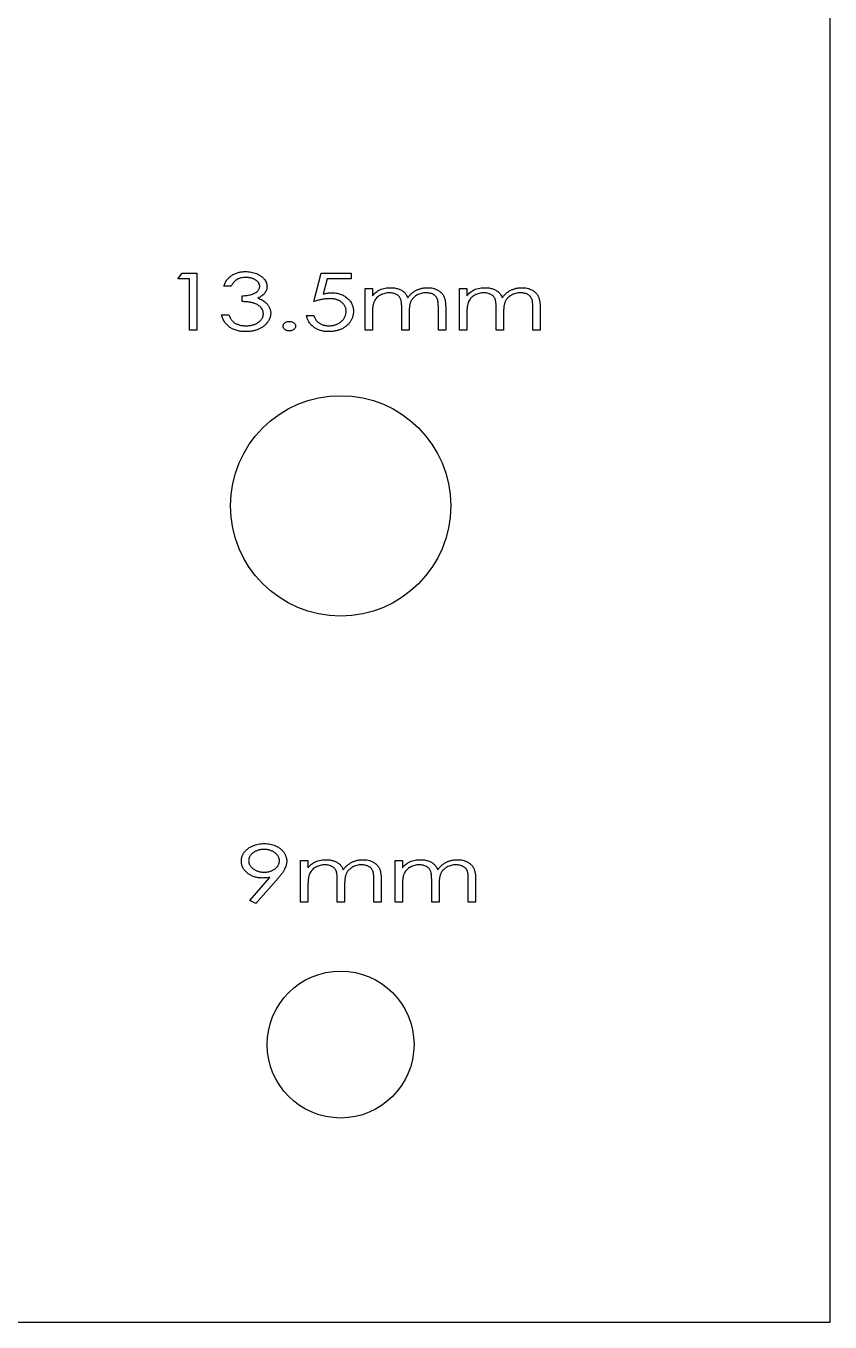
# Model space of a CAD drawing. Header units: millimetres. Extents: x 0 to 300, y -15 to 160.
# Drawn here: x 250.7 to 300, y 0 to 79.4 of the extents above; entities that cross this region are included whole.
import ezdxf

# ---------------------------------------------------------------- set-up
doc = ezdxf.new("R2010")
doc.units = ezdxf.units.MM

msp = doc.modelspace()

# ---------------------------------------------------------------- linework, layer by layer
at = {"color": 7, "linetype": 'Continuous', "lineweight": 25}
for p, q in [((300, 0), (300, 160)), ((260.017, 63.904), (260.291, 64.263)), ((260.735, 63.904), (260.017, 63.904)), ((260.291, 64.263), (261.184, 64.263)), ((260.735, 60.763), (260.735, 63.904)), ((261.184, 64.263), (261.184, 60.763)), ((268.363, 62.513), (268.812, 64.263)), ((268.812, 64.263), (270.652, 64.263)), ((269.177, 63.904), (268.939, 62.976)), ((270.652, 63.904), (269.177, 63.904)), ((270.652, 64.263), (270.652, 63.904)), ((263.293, 63.455), (262.844, 63.455)), ((263.966, 62.513), (263.966, 62.872)), ((271.504, 63.321), (271.953, 63.321)), ((271.504, 60.763), (271.504, 63.321)), ((271.953, 63.321), (271.953, 62.876)), ((277.293, 63.321), (277.741, 63.321)), ((277.293, 60.763), (277.293, 63.321)), ((277.741, 63.321), (277.741, 62.876)), ((273.748, 60.763), (273.748, 62.064)), ((275.991, 60.763), (275.991, 62.15)), ((276.44, 62.148), (276.44, 60.763)), ((279.536, 60.763), (279.536, 62.064)), ((281.78, 60.763), (281.78, 62.15)), ((282.229, 62.148), (282.229, 60.763)), ((262.709, 61.705), (263.158, 61.705)), ((267.915, 61.661), (268.363, 61.661)), ((271.953, 61.839), (271.953, 60.763)), ((274.197, 61.758), (274.197, 60.763)), ((277.741, 61.839), (277.741, 60.763)), ((279.985, 61.758), (279.985, 60.763)), ((261.184, 60.763), (260.735, 60.763)), ((271.953, 60.763), (271.504, 60.763)), ((274.197, 60.763), (273.748, 60.763)), ((276.44, 60.763), (275.991, 60.763)), ((277.741, 60.763), (277.293, 60.763)), ((279.985, 60.763), (279.536, 60.763)), ((282.229, 60.763), (281.78, 60.763)), ((267.551, 28.28), (267.999, 28.28)), ((267.551, 25.722), (267.551, 28.28)), ((267.999, 28.28), (267.999, 27.835)), ((273.339, 28.28), (273.788, 28.28)), ((273.339, 25.722), (273.339, 28.28)), ((273.788, 28.28), (273.788, 27.835)), ((264.443, 25.83), (265.67, 27.239)), ((266.185, 27.209), (264.814, 25.633)), ((269.794, 25.722), (269.794, 27.023)), ((272.038, 25.722), (272.038, 27.109)), ((272.487, 27.108), (272.487, 25.722)), ((275.583, 25.722), (275.583, 27.023)), ((277.826, 25.722), (277.826, 27.109)), ((278.275, 27.108), (278.275, 25.722)), ((267.999, 26.798), (267.999, 25.722)), ((270.243, 26.717), (270.243, 25.722)), ((273.788, 26.798), (273.788, 25.722)), ((276.032, 26.717), (276.032, 25.722)), ((264.814, 25.633), (264.443, 25.83)), ((267.999, 25.722), (267.551, 25.722)), ((270.243, 25.722), (269.794, 25.722)), ((272.487, 25.722), (272.038, 25.722)), ((273.788, 25.722), (273.339, 25.722)), ((276.032, 25.722), (275.583, 25.722)), ((278.275, 25.722), (277.826, 25.722)), ((0, 0), (300, 0))]:
    msp.add_line(p, q, dxfattribs=at)
for centre, radius in [((270, 50), 6.75), ((270, 17), 4.5)]:
    msp.add_circle(centre, radius, dxfattribs=at)
for points, knots in [([(262.844, 63.455), (262.855, 63.491), (262.877, 63.56), (262.92, 63.659), (262.97, 63.752), (263.028, 63.838), (263.092, 63.918), (263.165, 63.993), (263.244, 64.061), (263.33, 64.121), (263.422, 64.176), (263.518, 64.223), (263.619, 64.263), (263.723, 64.296), (263.832, 64.321), (263.944, 64.339), (264.061, 64.351), (264.14, 64.352), (264.18, 64.353)], [0, 0, 0, 0, 0.0638783, 0.1255743, 0.1861274, 0.24585, 0.3050331, 0.3641735, 0.4243386, 0.4852049, 0.5468002, 0.6084128, 0.6706055, 0.7337255, 0.7976191, 0.8631073, 0.9304823, 1, 1, 1, 1]), ([(264.18, 64.353), (264.239, 64.351), (264.354, 64.349), (264.524, 64.324), (264.688, 64.285), (264.82, 64.239), (264.919, 64.195), (264.991, 64.161), (265.056, 64.122), (265.119, 64.081), (265.176, 64.037), (265.23, 63.991), (265.279, 63.942), (265.337, 63.873), (265.397, 63.785), (265.452, 63.674), (265.485, 63.559), (265.489, 63.482), (265.491, 63.443)], [0, 0, 0, 0, 0.099846, 0.196957, 0.292571, 0.38721, 0.43384, 0.478806, 0.52226, 0.564312, 0.605572, 0.645734, 0.685233, 0.724009, 0.798378, 0.867975, 0.934291, 1, 1, 1, 1]), ([(264.185, 63.994), (264.137, 63.992), (264.042, 63.99), (263.906, 63.966), (263.779, 63.929), (263.682, 63.883), (263.61, 63.838), (263.558, 63.799), (263.508, 63.756), (263.461, 63.706), (263.415, 63.651), (263.372, 63.591), (263.331, 63.526), (263.306, 63.479), (263.293, 63.455)], [0, 0, 0, 0, 0.1320163, 0.2561165, 0.3740116, 0.4888429, 0.546352, 0.6042822, 0.6640251, 0.7263353, 0.7906878, 0.8569988, 0.9268041, 1, 1, 1, 1]), ([(265.043, 63.445), (265.042, 63.463), (265.041, 63.5), (265.028, 63.553), (265.009, 63.605), (264.983, 63.654), (264.947, 63.702), (264.906, 63.748), (264.856, 63.791), (264.799, 63.832), (264.737, 63.87), (264.67, 63.903), (264.599, 63.931), (264.524, 63.954), (264.445, 63.972), (264.362, 63.984), (264.275, 63.992), (264.216, 63.993), (264.185, 63.994)], [0, 0, 0, 0, 0.048892, 0.097609, 0.14571, 0.196085, 0.248009, 0.302921, 0.361885, 0.42457, 0.490017, 0.556318, 0.624272, 0.694316, 0.766101, 0.840769, 0.918641, 1, 1, 1, 1]), ([(263.966, 62.872), (264.018, 62.873), (264.12, 62.874), (264.268, 62.892), (264.41, 62.916), (264.543, 62.952), (264.663, 62.995), (264.768, 63.045), (264.855, 63.1), (264.925, 63.161), (264.977, 63.228), (265.015, 63.297), (265.038, 63.37), (265.041, 63.42), (265.043, 63.445)], [0, 0, 0, 0, 0.116551, 0.228449, 0.335601, 0.439474, 0.53658, 0.622716, 0.698985, 0.767359, 0.830135, 0.888137, 0.944079, 1, 1, 1, 1]), ([(265.491, 63.443), (265.49, 63.406), (265.486, 63.333), (265.459, 63.227), (265.414, 63.127), (265.353, 63.032), (265.272, 62.945), (265.174, 62.864), (265.059, 62.788), (264.974, 62.746), (264.929, 62.723)], [0, 0, 0, 0, 0.114803, 0.225979, 0.337814, 0.452902, 0.57439, 0.704939, 0.846136, 1, 1, 1, 1]), ([(268.939, 62.976), (268.984, 62.987), (269.072, 63.01), (269.201, 63.033), (269.324, 63.048), (269.404, 63.05), (269.442, 63.052)], [0, 0, 0, 0, 0.274191, 0.532566, 0.773149, 1, 1, 1, 1]), ([(269.442, 63.052), (269.49, 63.051), (269.584, 63.049), (269.721, 63.033), (269.851, 63.008), (269.975, 62.973), (270.093, 62.928), (270.204, 62.872), (270.31, 62.807), (270.407, 62.732), (270.496, 62.649), (270.574, 62.56), (270.639, 62.465), (270.694, 62.365), (270.735, 62.258), (270.764, 62.146), (270.784, 62.028), (270.785, 61.948), (270.786, 61.907)], [0, 0, 0, 0, 0.072428, 0.142059, 0.208935, 0.274198, 0.337657, 0.400338, 0.462661, 0.525401, 0.587156, 0.646505, 0.704674, 0.761991, 0.819515, 0.877869, 0.93784, 1, 1, 1, 1]), ([(271.953, 62.876), (271.99, 62.915), (272.06, 62.99), (272.173, 63.089), (272.287, 63.172), (272.367, 63.215), (272.406, 63.236)], [0, 0, 0, 0, 0.275334, 0.531598, 0.772747, 1, 1, 1, 1]), ([(272.988, 63.052), (272.94, 63.05), (272.846, 63.047), (272.707, 63.02), (272.573, 62.977), (272.445, 62.918), (272.328, 62.845), (272.226, 62.757), (272.14, 62.659), (272.081, 62.566), (272.044, 62.484), (272.019, 62.414), (271.998, 62.337), (271.982, 62.252), (271.969, 62.16), (271.96, 62.06), (271.954, 61.952), (271.953, 61.878), (271.953, 61.839)], [0, 0, 0, 0, 0.078369, 0.155618, 0.232522, 0.310283, 0.386838, 0.459822, 0.530844, 0.602169, 0.639422, 0.679526, 0.723466, 0.771006, 0.82202, 0.877357, 0.936401, 1, 1, 1, 1]), ([(272.406, 63.236), (272.46, 63.256), (272.567, 63.296), (272.734, 63.336), (272.906, 63.361), (273.021, 63.364), (273.08, 63.366)], [0, 0, 0, 0, 0.248666, 0.497511, 0.746763, 1, 1, 1, 1]), ([(273.748, 62.064), (273.747, 62.1), (273.747, 62.171), (273.745, 62.272), (273.738, 62.364), (273.731, 62.447), (273.72, 62.521), (273.709, 62.585), (273.693, 62.64), (273.671, 62.702), (273.633, 62.768), (273.576, 62.84), (273.504, 62.902), (273.419, 62.955), (273.324, 62.998), (273.22, 63.03), (273.107, 63.048), (273.028, 63.05), (272.988, 63.052)], [0, 0, 0, 0, 0.0757399, 0.1457118, 0.2090526, 0.2662204, 0.3173846, 0.3620406, 0.4015988, 0.4350226, 0.4967749, 0.5588523, 0.6234715, 0.69199, 0.7640894, 0.8382475, 0.916917, 1, 1, 1, 1]), ([(273.08, 63.366), (273.119, 63.365), (273.197, 63.362), (273.312, 63.349), (273.424, 63.326), (273.532, 63.294), (273.634, 63.254), (273.727, 63.209), (273.81, 63.157), (273.885, 63.098), (273.952, 63.029), (274.013, 62.947), (274.071, 62.853), (274.102, 62.784), (274.119, 62.748)], [0, 0, 0, 0, 0.091495, 0.181331, 0.269692, 0.35767, 0.442954, 0.523017, 0.598806, 0.67121, 0.744319, 0.822785, 0.90752, 1, 1, 1, 1]), ([(274.119, 62.748), (274.137, 62.773), (274.172, 62.822), (274.23, 62.891), (274.291, 62.955), (274.355, 63.015), (274.422, 63.071), (274.494, 63.121), (274.568, 63.167), (274.645, 63.209), (274.725, 63.246), (274.806, 63.277), (274.889, 63.305), (274.973, 63.328), (275.06, 63.344), (275.147, 63.357), (275.236, 63.364), (275.296, 63.365), (275.326, 63.366)], [0, 0, 0, 0, 0.064963, 0.128426, 0.191314, 0.253159, 0.314906, 0.376509, 0.438526, 0.50052, 0.562959, 0.624754, 0.686477, 0.748159, 0.810399, 0.87263, 0.935901, 1, 1, 1, 1]), ([(275.234, 63.052), (275.184, 63.05), (275.087, 63.047), (274.944, 63.019), (274.807, 62.976), (274.7, 62.925), (274.619, 62.876), (274.562, 62.837), (274.511, 62.793), (274.462, 62.749), (274.418, 62.7), (274.378, 62.649), (274.343, 62.595), (274.311, 62.537), (274.283, 62.473), (274.26, 62.399), (274.24, 62.316), (274.224, 62.223), (274.212, 62.121), (274.203, 62.009), (274.198, 61.887), (274.197, 61.802), (274.197, 61.758)], [0, 0, 0, 0, 0.077845, 0.153555, 0.228222, 0.303349, 0.340367, 0.376638, 0.411962, 0.446627, 0.480796, 0.51491, 0.548727, 0.582858, 0.618987, 0.659177, 0.703934, 0.753287, 0.807472, 0.866601, 0.930743, 1, 1, 1, 1]), ([(275.991, 62.15), (275.991, 62.183), (275.991, 62.246), (275.987, 62.336), (275.982, 62.418), (275.974, 62.492), (275.964, 62.559), (275.95, 62.617), (275.936, 62.668), (275.913, 62.724), (275.875, 62.787), (275.817, 62.853), (275.745, 62.911), (275.662, 62.961), (275.568, 63.002), (275.464, 63.031), (275.352, 63.049), (275.274, 63.051), (275.234, 63.052)], [0, 0, 0, 0, 0.071452, 0.137333, 0.19718, 0.251565, 0.300142, 0.343594, 0.381868, 0.415039, 0.476828, 0.540485, 0.60648, 0.677459, 0.751973, 0.829992, 0.91213, 1, 1, 1, 1]), ([(275.326, 63.366), (275.381, 63.364), (275.489, 63.361), (275.645, 63.336), (275.791, 63.294), (275.905, 63.245), (275.989, 63.198), (276.048, 63.161), (276.103, 63.119), (276.154, 63.074), (276.2, 63.026), (276.243, 62.975), (276.281, 62.92), (276.315, 62.861), (276.344, 62.797), (276.37, 62.726), (276.392, 62.648), (276.41, 62.562), (276.424, 62.469), (276.433, 62.369), (276.439, 62.261), (276.44, 62.187), (276.44, 62.148)], [0, 0, 0, 0, 0.087023, 0.170139, 0.24949, 0.327188, 0.365264, 0.402195, 0.438365, 0.473992, 0.509038, 0.543984, 0.579069, 0.614529, 0.651259, 0.69104, 0.733662, 0.779794, 0.829169, 0.882307, 0.939338, 1, 1, 1, 1]), ([(277.741, 62.876), (277.778, 62.915), (277.849, 62.99), (277.961, 63.089), (278.076, 63.172), (278.156, 63.215), (278.194, 63.236)], [0, 0, 0, 0, 0.275334, 0.531598, 0.772747, 1, 1, 1, 1]), ([(278.776, 63.052), (278.729, 63.05), (278.634, 63.047), (278.495, 63.02), (278.361, 62.977), (278.234, 62.918), (278.116, 62.845), (278.014, 62.757), (277.928, 62.659), (277.87, 62.566), (277.832, 62.484), (277.808, 62.414), (277.787, 62.337), (277.771, 62.252), (277.757, 62.16), (277.748, 62.06), (277.743, 61.952), (277.742, 61.878), (277.741, 61.839)], [0, 0, 0, 0, 0.078369, 0.155618, 0.232522, 0.310283, 0.386838, 0.459822, 0.530844, 0.602169, 0.639422, 0.679526, 0.723466, 0.771006, 0.82202, 0.877357, 0.936401, 1, 1, 1, 1]), ([(278.194, 63.236), (278.248, 63.256), (278.355, 63.296), (278.523, 63.336), (278.694, 63.361), (278.81, 63.364), (278.868, 63.366)], [0, 0, 0, 0, 0.248666, 0.497511, 0.746763, 1, 1, 1, 1]), ([(279.536, 62.064), (279.536, 62.1), (279.535, 62.171), (279.533, 62.272), (279.526, 62.364), (279.519, 62.447), (279.508, 62.521), (279.497, 62.585), (279.482, 62.64), (279.46, 62.702), (279.422, 62.768), (279.364, 62.84), (279.292, 62.902), (279.208, 62.955), (279.113, 62.998), (279.008, 63.03), (278.895, 63.048), (278.817, 63.05), (278.776, 63.052)], [0, 0, 0, 0, 0.07574, 0.145712, 0.209053, 0.26622, 0.317385, 0.362041, 0.401599, 0.435023, 0.496775, 0.558852, 0.623472, 0.69199, 0.764089, 0.838247, 0.916917, 1, 1, 1, 1]), ([(278.868, 63.366), (278.907, 63.365), (278.985, 63.362), (279.101, 63.349), (279.213, 63.326), (279.321, 63.294), (279.422, 63.254), (279.515, 63.209), (279.599, 63.157), (279.673, 63.098), (279.741, 63.029), (279.801, 62.947), (279.859, 62.853), (279.891, 62.784), (279.907, 62.748)], [0, 0, 0, 0, 0.091495, 0.181331, 0.269692, 0.35767, 0.442954, 0.523017, 0.598806, 0.67121, 0.744319, 0.822785, 0.90752, 1, 1, 1, 1]), ([(279.907, 62.748), (279.925, 62.773), (279.961, 62.822), (280.019, 62.891), (280.079, 62.955), (280.144, 63.015), (280.211, 63.071), (280.282, 63.121), (280.356, 63.167), (280.434, 63.209), (280.513, 63.246), (280.595, 63.277), (280.678, 63.305), (280.762, 63.328), (280.848, 63.344), (280.935, 63.357), (281.024, 63.364), (281.084, 63.365), (281.115, 63.366)], [0, 0, 0, 0, 0.064963, 0.128426, 0.191314, 0.253159, 0.314906, 0.376509, 0.438526, 0.50052, 0.562959, 0.624754, 0.686477, 0.748159, 0.810399, 0.87263, 0.935901, 1, 1, 1, 1]), ([(281.022, 63.052), (280.973, 63.05), (280.875, 63.047), (280.732, 63.019), (280.596, 62.976), (280.488, 62.925), (280.408, 62.876), (280.351, 62.837), (280.299, 62.793), (280.25, 62.749), (280.207, 62.7), (280.167, 62.649), (280.132, 62.595), (280.099, 62.537), (280.071, 62.473), (280.049, 62.399), (280.028, 62.316), (280.013, 62.223), (280, 62.121), (279.991, 62.009), (279.987, 61.887), (279.986, 61.802), (279.985, 61.758)], [0, 0, 0, 0, 0.077845, 0.153555, 0.228222, 0.303349, 0.340367, 0.376638, 0.411962, 0.446627, 0.480796, 0.51491, 0.548727, 0.582858, 0.618987, 0.659177, 0.703934, 0.753287, 0.807472, 0.866601, 0.930743, 1, 1, 1, 1]), ([(281.78, 62.15), (281.78, 62.183), (281.779, 62.246), (281.776, 62.336), (281.77, 62.418), (281.763, 62.492), (281.752, 62.559), (281.739, 62.617), (281.725, 62.668), (281.701, 62.724), (281.664, 62.787), (281.606, 62.853), (281.534, 62.911), (281.451, 62.961), (281.356, 63.002), (281.253, 63.031), (281.14, 63.049), (281.062, 63.051), (281.022, 63.052)], [0, 0, 0, 0, 0.071452, 0.137333, 0.19718, 0.251565, 0.300142, 0.343594, 0.381868, 0.415039, 0.476828, 0.540485, 0.60648, 0.677459, 0.751973, 0.829992, 0.91213, 1, 1, 1, 1]), ([(281.115, 63.366), (281.17, 63.364), (281.277, 63.361), (281.433, 63.336), (281.579, 63.294), (281.693, 63.245), (281.778, 63.198), (281.837, 63.161), (281.892, 63.119), (281.942, 63.074), (281.989, 63.026), (282.031, 62.975), (282.069, 62.92), (282.103, 62.861), (282.133, 62.797), (282.159, 62.726), (282.18, 62.648), (282.198, 62.562), (282.212, 62.469), (282.222, 62.369), (282.227, 62.261), (282.228, 62.187), (282.229, 62.148)], [0, 0, 0, 0, 0.087023, 0.170139, 0.24949, 0.327188, 0.365264, 0.402195, 0.438365, 0.473992, 0.509038, 0.543984, 0.579069, 0.614529, 0.651259, 0.69104, 0.733662, 0.779794, 0.829169, 0.882307, 0.939338, 1, 1, 1, 1]), ([(265.267, 61.773), (265.265, 61.805), (265.262, 61.871), (265.233, 61.967), (265.186, 62.059), (265.121, 62.147), (265.043, 62.227), (264.95, 62.299), (264.844, 62.358), (264.747, 62.399), (264.66, 62.427), (264.586, 62.446), (264.503, 62.461), (264.412, 62.476), (264.312, 62.489), (264.204, 62.499), (264.088, 62.507), (264.007, 62.511), (263.966, 62.513)], [0, 0, 0, 0, 0.059105, 0.118597, 0.180321, 0.24578, 0.314341, 0.384372, 0.456996, 0.533659, 0.575433, 0.621743, 0.672225, 0.727976, 0.788575, 0.854082, 0.924544, 1, 1, 1, 1]), ([(264.929, 62.723), (264.979, 62.706), (265.076, 62.671), (265.21, 62.601), (265.332, 62.521), (265.402, 62.457), (265.436, 62.425)], [0, 0, 0, 0, 0.2659298, 0.5195653, 0.7630383, 1, 1, 1, 1]), ([(265.436, 62.425), (265.459, 62.402), (265.503, 62.357), (265.559, 62.284), (265.608, 62.209), (265.647, 62.131), (265.678, 62.053), (265.7, 61.971), (265.714, 61.888), (265.715, 61.831), (265.716, 61.803)], [0, 0, 0, 0, 0.1373088, 0.2691925, 0.3951881, 0.5186803, 0.6390697, 0.7582306, 0.8787944, 1, 1, 1, 1]), ([(269.306, 62.693), (269.272, 62.692), (269.204, 62.691), (269.099, 62.682), (268.989, 62.668), (268.874, 62.648), (268.753, 62.623), (268.628, 62.592), (268.497, 62.555), (268.409, 62.527), (268.363, 62.513)], [0, 0, 0, 0, 0.103432, 0.212996, 0.328232, 0.449369, 0.577316, 0.711527, 0.852147, 1, 1, 1, 1]), ([(270.338, 61.92), (270.337, 61.948), (270.336, 62.003), (270.322, 62.084), (270.3, 62.16), (270.269, 62.232), (270.229, 62.3), (270.18, 62.365), (270.123, 62.425), (270.057, 62.48), (269.984, 62.53), (269.904, 62.574), (269.818, 62.61), (269.728, 62.641), (269.63, 62.664), (269.527, 62.681), (269.418, 62.69), (269.344, 62.692), (269.306, 62.693)], [0, 0, 0, 0, 0.058327, 0.114433, 0.168979, 0.222906, 0.277523, 0.332963, 0.389962, 0.44957, 0.510976, 0.573547, 0.637928, 0.704094, 0.772975, 0.845282, 0.920834, 1, 1, 1, 1]), ([(264.185, 60.673), (264.138, 60.674), (264.045, 60.676), (263.908, 60.688), (263.778, 60.709), (263.654, 60.738), (263.535, 60.774), (263.422, 60.819), (263.316, 60.872), (263.216, 60.934), (263.123, 61.003), (263.038, 61.08), (262.962, 61.166), (262.894, 61.259), (262.834, 61.359), (262.784, 61.468), (262.74, 61.583), (262.72, 61.664), (262.709, 61.705)], [0, 0, 0, 0, 0.072535, 0.14209, 0.209027, 0.273918, 0.337071, 0.398619, 0.458995, 0.518965, 0.577897, 0.636302, 0.694229, 0.752524, 0.811632, 0.872349, 0.934844, 1, 1, 1, 1]), ([(263.158, 61.705), (263.168, 61.678), (263.187, 61.626), (263.221, 61.551), (263.257, 61.481), (263.297, 61.418), (263.34, 61.36), (263.386, 61.308), (263.435, 61.261), (263.471, 61.235), (263.489, 61.222)], [0, 0, 0, 0, 0.144413, 0.282353, 0.413886, 0.539192, 0.659403, 0.776034, 0.889197, 1, 1, 1, 1]), ([(263.489, 61.222), (263.513, 61.206), (263.56, 61.176), (263.637, 61.138), (263.718, 61.104), (263.804, 61.079), (263.895, 61.057), (263.99, 61.043), (264.09, 61.034), (264.158, 61.033), (264.193, 61.032)], [0, 0, 0, 0, 0.113594, 0.229276, 0.346988, 0.467783, 0.593273, 0.723662, 0.85877, 1, 1, 1, 1]), ([(265.716, 61.803), (265.715, 61.778), (265.715, 61.729), (265.704, 61.656), (265.689, 61.584), (265.666, 61.512), (265.638, 61.441), (265.603, 61.372), (265.562, 61.303), (265.514, 61.236), (265.462, 61.171), (265.404, 61.109), (265.343, 61.051), (265.276, 60.997), (265.205, 60.947), (265.129, 60.901), (265.049, 60.858), (264.964, 60.82), (264.876, 60.785), (264.785, 60.755), (264.691, 60.73), (264.595, 60.71), (264.496, 60.694), (264.395, 60.682), (264.291, 60.674), (264.221, 60.674), (264.185, 60.673)], [0, 0, 0, 0, 0.034959, 0.069872, 0.104913, 0.140162, 0.176304, 0.213203, 0.250804, 0.290216, 0.329965, 0.369983, 0.410229, 0.450446, 0.491984, 0.534094, 0.57711, 0.62133, 0.666309, 0.711864, 0.757706, 0.804296, 0.851826, 0.900068, 0.94942, 1, 1, 1, 1]), ([(264.193, 61.032), (264.233, 61.033), (264.31, 61.034), (264.422, 61.045), (264.529, 61.061), (264.63, 61.086), (264.725, 61.116), (264.813, 61.156), (264.897, 61.2), (264.973, 61.252), (265.041, 61.309), (265.102, 61.367), (265.153, 61.429), (265.194, 61.493), (265.227, 61.559), (265.25, 61.628), (265.264, 61.7), (265.266, 61.748), (265.267, 61.773)], [0, 0, 0, 0, 0.082069, 0.160074, 0.23477, 0.306231, 0.375154, 0.441887, 0.507047, 0.570997, 0.632712, 0.691066, 0.745882, 0.798526, 0.849324, 0.899518, 0.949404, 1, 1, 1, 1]), ([(266.479, 61.01), (266.48, 61.03), (266.482, 61.069), (266.505, 61.124), (266.541, 61.175), (266.59, 61.219), (266.648, 61.256), (266.714, 61.283), (266.785, 61.298), (266.835, 61.3), (266.86, 61.302)], [0, 0, 0, 0, 0.11159, 0.220601, 0.333316, 0.458432, 0.589453, 0.720759, 0.855827, 1, 1, 1, 1]), ([(266.86, 61.302), (266.886, 61.3), (266.935, 61.298), (267.007, 61.283), (267.072, 61.256), (267.13, 61.219), (267.179, 61.175), (267.215, 61.124), (267.238, 61.069), (267.24, 61.03), (267.241, 61.01)], [0, 0, 0, 0, 0.144173, 0.279241, 0.410547, 0.541568, 0.666684, 0.779399, 0.88841, 1, 1, 1, 1]), ([(269.255, 60.673), (269.211, 60.674), (269.126, 60.675), (269, 60.69), (268.879, 60.71), (268.763, 60.741), (268.652, 60.778), (268.547, 60.827), (268.447, 60.882), (268.353, 60.946), (268.266, 61.018), (268.187, 61.094), (268.118, 61.176), (268.059, 61.263), (268.008, 61.355), (267.967, 61.452), (267.935, 61.554), (267.921, 61.625), (267.915, 61.661)], [0, 0, 0, 0, 0.072168, 0.141601, 0.208948, 0.274345, 0.338877, 0.402053, 0.464732, 0.527747, 0.58968, 0.649963, 0.708538, 0.76631, 0.823631, 0.881522, 0.940084, 1, 1, 1, 1]), ([(268.363, 61.661), (268.373, 61.627), (268.39, 61.562), (268.43, 61.472), (268.476, 61.392), (268.534, 61.32), (268.601, 61.258), (268.677, 61.203), (268.763, 61.152), (268.859, 61.111), (268.96, 61.075), (269.065, 61.051), (269.173, 61.035), (269.245, 61.033), (269.282, 61.032)], [0, 0, 0, 0, 0.086317, 0.166834, 0.243764, 0.318268, 0.393179, 0.471027, 0.553149, 0.640396, 0.730179, 0.819223, 0.909151, 1, 1, 1, 1]), ([(270.786, 61.907), (270.786, 61.878), (270.785, 61.821), (270.775, 61.737), (270.759, 61.655), (270.738, 61.574), (270.709, 61.495), (270.674, 61.418), (270.633, 61.343), (270.587, 61.27), (270.535, 61.2), (270.478, 61.134), (270.417, 61.072), (270.351, 61.015), (270.28, 60.961), (270.206, 60.912), (270.127, 60.867), (270.044, 60.827), (269.957, 60.79), (269.866, 60.76), (269.773, 60.732), (269.675, 60.711), (269.575, 60.694), (269.471, 60.682), (269.364, 60.674), (269.292, 60.674), (269.255, 60.673)], [0, 0, 0, 0, 0.038974, 0.077549, 0.11556, 0.153589, 0.191671, 0.229828, 0.268688, 0.308457, 0.348178, 0.387797, 0.427307, 0.467135, 0.507239, 0.547798, 0.588985, 0.631253, 0.674185, 0.717703, 0.761868, 0.80734, 0.853637, 0.900885, 0.949862, 1, 1, 1, 1]), ([(269.282, 61.032), (269.317, 61.033), (269.387, 61.035), (269.491, 61.047), (269.59, 61.066), (269.685, 61.095), (269.777, 61.13), (269.864, 61.174), (269.948, 61.225), (270.027, 61.285), (270.1, 61.349), (270.163, 61.419), (270.217, 61.493), (270.261, 61.571), (270.296, 61.652), (270.32, 61.738), (270.335, 61.828), (270.337, 61.889), (270.338, 61.92)], [0, 0, 0, 0, 0.069517, 0.137142, 0.202836, 0.267181, 0.330832, 0.394801, 0.4586, 0.523218, 0.586976, 0.648119, 0.707623, 0.765327, 0.822873, 0.88031, 0.939136, 1, 1, 1, 1]), ([(266.86, 60.718), (266.835, 60.719), (266.785, 60.721), (266.714, 60.738), (266.648, 60.765), (266.59, 60.802), (266.541, 60.846), (266.505, 60.897), (266.483, 60.952), (266.48, 60.991), (266.479, 61.01)], [0, 0, 0, 0, 0.14438, 0.279933, 0.411427, 0.542636, 0.668828, 0.781705, 0.890873, 1, 1, 1, 1]), ([(267.241, 61.01), (267.24, 60.991), (267.237, 60.952), (267.215, 60.897), (267.179, 60.846), (267.131, 60.802), (267.072, 60.765), (267.007, 60.738), (266.935, 60.721), (266.886, 60.719), (266.86, 60.718)], [0, 0, 0, 0, 0.109127, 0.218295, 0.331172, 0.457364, 0.588573, 0.720067, 0.85562, 1, 1, 1, 1]), ([(263.916, 28.24), (263.917, 28.265), (263.918, 28.314), (263.926, 28.386), (263.94, 28.457), (263.961, 28.525), (263.986, 28.593), (264.017, 28.658), (264.055, 28.721), (264.097, 28.782), (264.144, 28.841), (264.197, 28.897), (264.255, 28.95), (264.317, 29), (264.383, 29.047), (264.455, 29.09), (264.531, 29.131), (264.639, 29.181), (264.781, 29.233), (264.957, 29.28), (265.139, 29.307), (265.263, 29.31), (265.325, 29.312)], [0, 0, 0, 0, 0.037854, 0.074859, 0.111252, 0.147724, 0.183978, 0.220693, 0.257966, 0.29568, 0.334247, 0.37338, 0.413037, 0.453387, 0.494872, 0.537469, 0.58153, 0.626869, 0.719008, 0.811189, 0.904605, 1, 1, 1, 1]), ([(265.306, 28.953), (265.274, 28.952), (265.211, 28.951), (265.119, 28.942), (265.03, 28.926), (264.945, 28.903), (264.863, 28.874), (264.785, 28.839), (264.71, 28.798), (264.64, 28.75), (264.576, 28.699), (264.52, 28.644), (264.473, 28.586), (264.432, 28.526), (264.402, 28.463), (264.381, 28.396), (264.367, 28.328), (264.366, 28.281), (264.365, 28.258)], [0, 0, 0, 0, 0.073743, 0.145615, 0.215018, 0.282838, 0.349505, 0.415472, 0.481207, 0.547183, 0.61116, 0.672083, 0.729462, 0.784617, 0.838665, 0.891616, 0.945175, 1, 1, 1, 1]), ([(266.249, 28.258), (266.249, 28.281), (266.247, 28.328), (266.233, 28.396), (266.212, 28.463), (266.182, 28.526), (266.142, 28.586), (266.095, 28.644), (266.038, 28.699), (265.974, 28.75), (265.904, 28.798), (265.829, 28.839), (265.751, 28.874), (265.669, 28.903), (265.583, 28.926), (265.494, 28.942), (265.401, 28.951), (265.338, 28.952), (265.306, 28.953)], [0, 0, 0, 0, 0.054708, 0.108154, 0.160992, 0.214926, 0.269965, 0.327222, 0.388015, 0.451856, 0.517693, 0.583289, 0.649116, 0.716152, 0.783827, 0.853615, 0.925873, 1, 1, 1, 1]), ([(265.325, 29.312), (265.387, 29.31), (265.508, 29.307), (265.686, 29.28), (265.856, 29.236), (265.992, 29.185), (266.095, 29.135), (266.168, 29.094), (266.237, 29.051), (266.302, 29.003), (266.362, 28.952), (266.418, 28.897), (266.47, 28.838), (266.517, 28.777), (266.56, 28.714), (266.596, 28.649), (266.628, 28.583), (266.653, 28.515), (266.674, 28.447), (266.688, 28.378), (266.697, 28.308), (266.698, 28.26), (266.698, 28.236)], [0, 0, 0, 0, 0.095075, 0.187747, 0.278029, 0.36796, 0.412214, 0.455373, 0.497403, 0.538866, 0.579751, 0.620247, 0.660308, 0.700615, 0.740322, 0.778623, 0.816395, 0.853555, 0.890249, 0.9265, 0.963003, 1, 1, 1, 1]), ([(265.212, 27.203), (265.168, 27.204), (265.081, 27.206), (264.953, 27.22), (264.83, 27.243), (264.712, 27.276), (264.599, 27.318), (264.491, 27.37), (264.389, 27.431), (264.293, 27.501), (264.205, 27.577), (264.128, 27.659), (264.062, 27.744), (264.01, 27.835), (263.967, 27.93), (263.938, 28.03), (263.919, 28.133), (263.917, 28.204), (263.916, 28.24)], [0, 0, 0, 0, 0.071921, 0.141547, 0.209267, 0.27524, 0.340577, 0.404698, 0.469328, 0.534135, 0.597739, 0.658269, 0.716605, 0.773348, 0.829025, 0.884971, 0.941739, 1, 1, 1, 1]), ([(264.365, 28.258), (264.366, 28.234), (264.367, 28.187), (264.381, 28.118), (264.403, 28.053), (264.433, 27.989), (264.473, 27.929), (264.521, 27.871), (264.578, 27.816), (264.642, 27.764), (264.713, 27.717), (264.789, 27.675), (264.867, 27.64), (264.95, 27.612), (265.036, 27.589), (265.125, 27.573), (265.218, 27.564), (265.281, 27.563), (265.313, 27.562)], [0, 0, 0, 0, 0.054539, 0.107819, 0.160662, 0.214428, 0.269747, 0.327169, 0.387397, 0.451798, 0.517879, 0.583743, 0.649858, 0.71651, 0.784497, 0.854069, 0.926102, 1, 1, 1, 1]), ([(265.313, 27.562), (265.346, 27.563), (265.409, 27.564), (265.503, 27.573), (265.592, 27.589), (265.678, 27.612), (265.76, 27.64), (265.837, 27.675), (265.911, 27.717), (265.98, 27.764), (266.042, 27.816), (266.098, 27.871), (266.145, 27.928), (266.183, 27.989), (266.213, 28.053), (266.234, 28.119), (266.247, 28.187), (266.249, 28.234), (266.249, 28.258)], [0, 0, 0, 0, 0.074936, 0.147454, 0.217494, 0.285938, 0.352524, 0.418094, 0.483453, 0.548629, 0.612204, 0.672064, 0.729527, 0.784633, 0.838529, 0.891558, 0.945095, 1, 1, 1, 1]), ([(266.698, 28.236), (266.697, 28.2), (266.694, 28.125), (266.671, 28.012), (266.636, 27.896), (266.595, 27.798), (266.555, 27.718), (266.518, 27.654), (266.477, 27.587), (266.428, 27.518), (266.377, 27.444), (266.317, 27.368), (266.254, 27.289), (266.208, 27.236), (266.185, 27.209)], [0, 0, 0, 0, 0.093988, 0.191244, 0.294248, 0.402982, 0.461229, 0.523846, 0.591166, 0.662921, 0.740011, 0.821754, 0.908434, 1, 1, 1, 1]), ([(267.999, 27.835), (268.036, 27.874), (268.107, 27.95), (268.219, 28.049), (268.334, 28.131), (268.414, 28.174), (268.452, 28.195)], [0, 0, 0, 0, 0.275334, 0.531598, 0.772747, 1, 1, 1, 1]), ([(269.034, 28.011), (268.987, 28.009), (268.892, 28.006), (268.753, 27.979), (268.619, 27.936), (268.492, 27.877), (268.374, 27.804), (268.272, 27.717), (268.186, 27.618), (268.128, 27.525), (268.09, 27.443), (268.066, 27.374), (268.045, 27.296), (268.029, 27.212), (268.015, 27.119), (268.007, 27.019), (268.001, 26.911), (268, 26.837), (267.999, 26.798)], [0, 0, 0, 0, 0.078369, 0.155618, 0.232522, 0.310283, 0.386838, 0.459822, 0.530844, 0.602169, 0.639422, 0.679526, 0.723466, 0.771006, 0.82202, 0.877357, 0.936401, 1, 1, 1, 1]), ([(268.452, 28.195), (268.506, 28.215), (268.613, 28.255), (268.781, 28.295), (268.952, 28.32), (269.068, 28.323), (269.126, 28.325)], [0, 0, 0, 0, 0.248666, 0.497511, 0.746763, 1, 1, 1, 1]), ([(269.794, 27.023), (269.794, 27.06), (269.793, 27.13), (269.791, 27.231), (269.784, 27.323), (269.777, 27.406), (269.766, 27.48), (269.755, 27.544), (269.74, 27.599), (269.718, 27.661), (269.68, 27.728), (269.622, 27.799), (269.55, 27.861), (269.466, 27.914), (269.371, 27.957), (269.266, 27.989), (269.153, 28.007), (269.075, 28.009), (269.034, 28.011)], [0, 0, 0, 0, 0.0757399, 0.1457118, 0.2090526, 0.2662204, 0.3173846, 0.3620406, 0.4015988, 0.4350226, 0.4967749, 0.5588523, 0.6234715, 0.69199, 0.7640894, 0.8382475, 0.916917, 1, 1, 1, 1]), ([(269.126, 28.325), (269.165, 28.324), (269.243, 28.322), (269.359, 28.308), (269.471, 28.285), (269.579, 28.253), (269.68, 28.213), (269.773, 28.168), (269.857, 28.116), (269.931, 28.057), (269.999, 27.988), (270.059, 27.906), (270.117, 27.813), (270.149, 27.743), (270.165, 27.707)], [0, 0, 0, 0, 0.091495, 0.181331, 0.269692, 0.35767, 0.442954, 0.523017, 0.598806, 0.67121, 0.744319, 0.822785, 0.90752, 1, 1, 1, 1]), ([(270.165, 27.707), (270.183, 27.732), (270.219, 27.781), (270.277, 27.85), (270.337, 27.914), (270.402, 27.974), (270.469, 28.03), (270.54, 28.08), (270.614, 28.127), (270.692, 28.168), (270.771, 28.205), (270.853, 28.236), (270.936, 28.264), (271.02, 28.287), (271.106, 28.303), (271.193, 28.316), (271.283, 28.323), (271.342, 28.324), (271.373, 28.325)], [0, 0, 0, 0, 0.064963, 0.128426, 0.191314, 0.253159, 0.314906, 0.376509, 0.438526, 0.50052, 0.562959, 0.624754, 0.686477, 0.748159, 0.810399, 0.87263, 0.935901, 1, 1, 1, 1]), ([(271.28, 28.011), (271.231, 28.009), (271.133, 28.006), (270.99, 27.978), (270.854, 27.935), (270.746, 27.884), (270.666, 27.835), (270.609, 27.796), (270.557, 27.753), (270.508, 27.708), (270.465, 27.659), (270.425, 27.608), (270.39, 27.554), (270.357, 27.496), (270.329, 27.432), (270.307, 27.358), (270.286, 27.275), (270.271, 27.183), (270.258, 27.08), (270.249, 26.968), (270.245, 26.846), (270.244, 26.761), (270.243, 26.717)], [0, 0, 0, 0, 0.0778452, 0.1535548, 0.2282223, 0.3033491, 0.3403667, 0.3766383, 0.4119624, 0.4466274, 0.4807957, 0.5149104, 0.5487274, 0.582858, 0.6189872, 0.6591767, 0.703934, 0.7532874, 0.8074721, 0.8666005, 0.9307434, 1, 1, 1, 1]), ([(272.038, 27.109), (272.038, 27.142), (272.037, 27.205), (272.034, 27.295), (272.028, 27.377), (272.021, 27.451), (272.01, 27.518), (271.997, 27.576), (271.983, 27.627), (271.959, 27.683), (271.922, 27.746), (271.864, 27.812), (271.792, 27.87), (271.709, 27.92), (271.614, 27.961), (271.511, 27.99), (271.398, 28.008), (271.32, 28.01), (271.28, 28.011)], [0, 0, 0, 0, 0.071452, 0.137333, 0.19718, 0.251565, 0.300142, 0.343594, 0.381868, 0.415039, 0.476828, 0.540485, 0.60648, 0.677459, 0.751973, 0.829992, 0.91213, 1, 1, 1, 1]), ([(271.373, 28.325), (271.428, 28.323), (271.535, 28.32), (271.691, 28.296), (271.837, 28.253), (271.951, 28.205), (272.036, 28.158), (272.095, 28.12), (272.15, 28.078), (272.2, 28.033), (272.247, 27.985), (272.289, 27.934), (272.327, 27.879), (272.361, 27.82), (272.391, 27.756), (272.417, 27.685), (272.438, 27.607), (272.456, 27.522), (272.47, 27.429), (272.48, 27.328), (272.485, 27.22), (272.486, 27.146), (272.487, 27.108)], [0, 0, 0, 0, 0.087023, 0.170139, 0.24949, 0.327188, 0.365264, 0.402195, 0.438365, 0.473992, 0.509038, 0.543984, 0.579069, 0.614529, 0.651259, 0.69104, 0.733662, 0.779794, 0.829169, 0.882307, 0.939338, 1, 1, 1, 1]), ([(273.788, 27.835), (273.824, 27.874), (273.895, 27.95), (274.008, 28.049), (274.122, 28.131), (274.202, 28.174), (274.241, 28.195)], [0, 0, 0, 0, 0.275334, 0.531598, 0.772747, 1, 1, 1, 1]), ([(274.823, 28.011), (274.775, 28.009), (274.681, 28.006), (274.542, 27.979), (274.408, 27.936), (274.28, 27.877), (274.163, 27.804), (274.061, 27.717), (273.974, 27.618), (273.916, 27.525), (273.879, 27.443), (273.854, 27.374), (273.833, 27.296), (273.817, 27.212), (273.803, 27.119), (273.795, 27.019), (273.789, 26.911), (273.788, 26.837), (273.788, 26.798)], [0, 0, 0, 0, 0.078369, 0.155618, 0.232522, 0.310283, 0.386838, 0.459822, 0.530844, 0.602169, 0.639422, 0.679526, 0.723466, 0.771006, 0.82202, 0.877357, 0.936401, 1, 1, 1, 1]), ([(274.241, 28.195), (274.295, 28.215), (274.402, 28.255), (274.569, 28.295), (274.741, 28.32), (274.856, 28.323), (274.915, 28.325)], [0, 0, 0, 0, 0.248666, 0.497511, 0.746763, 1, 1, 1, 1]), ([(275.583, 27.023), (275.582, 27.06), (275.582, 27.13), (275.58, 27.231), (275.573, 27.323), (275.566, 27.406), (275.555, 27.48), (275.544, 27.544), (275.528, 27.599), (275.506, 27.661), (275.468, 27.728), (275.411, 27.799), (275.339, 27.861), (275.254, 27.914), (275.159, 27.957), (275.055, 27.989), (274.941, 28.007), (274.863, 28.009), (274.823, 28.011)], [0, 0, 0, 0, 0.07574, 0.145712, 0.209053, 0.26622, 0.317385, 0.362041, 0.401599, 0.435023, 0.496775, 0.558852, 0.623472, 0.69199, 0.764089, 0.838247, 0.916917, 1, 1, 1, 1]), ([(274.915, 28.325), (274.954, 28.324), (275.032, 28.322), (275.147, 28.308), (275.259, 28.285), (275.367, 28.253), (275.468, 28.213), (275.562, 28.168), (275.645, 28.116), (275.72, 28.057), (275.787, 27.988), (275.848, 27.906), (275.905, 27.813), (275.937, 27.743), (275.954, 27.707)], [0, 0, 0, 0, 0.091495, 0.181331, 0.269692, 0.35767, 0.442954, 0.523017, 0.598806, 0.67121, 0.744319, 0.822785, 0.90752, 1, 1, 1, 1]), ([(275.954, 27.707), (275.972, 27.732), (276.007, 27.781), (276.065, 27.85), (276.126, 27.914), (276.19, 27.974), (276.257, 28.03), (276.329, 28.08), (276.403, 28.127), (276.48, 28.168), (276.559, 28.205), (276.641, 28.236), (276.724, 28.264), (276.808, 28.287), (276.895, 28.303), (276.982, 28.316), (277.071, 28.323), (277.131, 28.324), (277.161, 28.325)], [0, 0, 0, 0, 0.064963, 0.128426, 0.191314, 0.253159, 0.314906, 0.376509, 0.438526, 0.50052, 0.562959, 0.624754, 0.686477, 0.748159, 0.810399, 0.87263, 0.935901, 1, 1, 1, 1]), ([(277.069, 28.011), (277.019, 28.009), (276.922, 28.006), (276.779, 27.978), (276.642, 27.935), (276.535, 27.884), (276.454, 27.835), (276.397, 27.796), (276.346, 27.753), (276.297, 27.708), (276.253, 27.659), (276.213, 27.608), (276.178, 27.554), (276.146, 27.496), (276.118, 27.432), (276.095, 27.358), (276.075, 27.275), (276.059, 27.183), (276.047, 27.08), (276.037, 26.968), (276.033, 26.846), (276.032, 26.761), (276.032, 26.717)], [0, 0, 0, 0, 0.077845, 0.153555, 0.228222, 0.303349, 0.340367, 0.376638, 0.411962, 0.446627, 0.480796, 0.51491, 0.548727, 0.582858, 0.618987, 0.659177, 0.703934, 0.753287, 0.807472, 0.866601, 0.930743, 1, 1, 1, 1]), ([(277.826, 27.109), (277.826, 27.142), (277.826, 27.205), (277.822, 27.295), (277.817, 27.377), (277.809, 27.451), (277.799, 27.518), (277.785, 27.576), (277.771, 27.627), (277.748, 27.683), (277.71, 27.746), (277.652, 27.812), (277.58, 27.87), (277.497, 27.92), (277.403, 27.961), (277.299, 27.99), (277.187, 28.008), (277.109, 28.01), (277.069, 28.011)], [0, 0, 0, 0, 0.071452, 0.137333, 0.19718, 0.251565, 0.300142, 0.343594, 0.381868, 0.415039, 0.476828, 0.540485, 0.60648, 0.677459, 0.751973, 0.829992, 0.91213, 1, 1, 1, 1]), ([(277.161, 28.325), (277.216, 28.323), (277.324, 28.32), (277.48, 28.296), (277.626, 28.253), (277.74, 28.205), (277.824, 28.158), (277.883, 28.12), (277.938, 28.078), (277.989, 28.033), (278.035, 27.985), (278.077, 27.934), (278.115, 27.879), (278.15, 27.82), (278.179, 27.756), (278.205, 27.685), (278.227, 27.607), (278.245, 27.522), (278.259, 27.429), (278.268, 27.328), (278.274, 27.22), (278.275, 27.146), (278.275, 27.108)], [0, 0, 0, 0, 0.087023, 0.170139, 0.24949, 0.327188, 0.365264, 0.402195, 0.438365, 0.473992, 0.509038, 0.543984, 0.579069, 0.614529, 0.651259, 0.69104, 0.733662, 0.779794, 0.829169, 0.882307, 0.939338, 1, 1, 1, 1]), ([(265.67, 27.239), (265.631, 27.234), (265.552, 27.222), (265.436, 27.212), (265.323, 27.204), (265.249, 27.203), (265.212, 27.203)], [0, 0, 0, 0, 0.261246, 0.515213, 0.760867, 1, 1, 1, 1])]:
    msp.add_open_spline(points, degree=3, knots=knots, dxfattribs=at)

doc.saveas('drawing.dxf')
